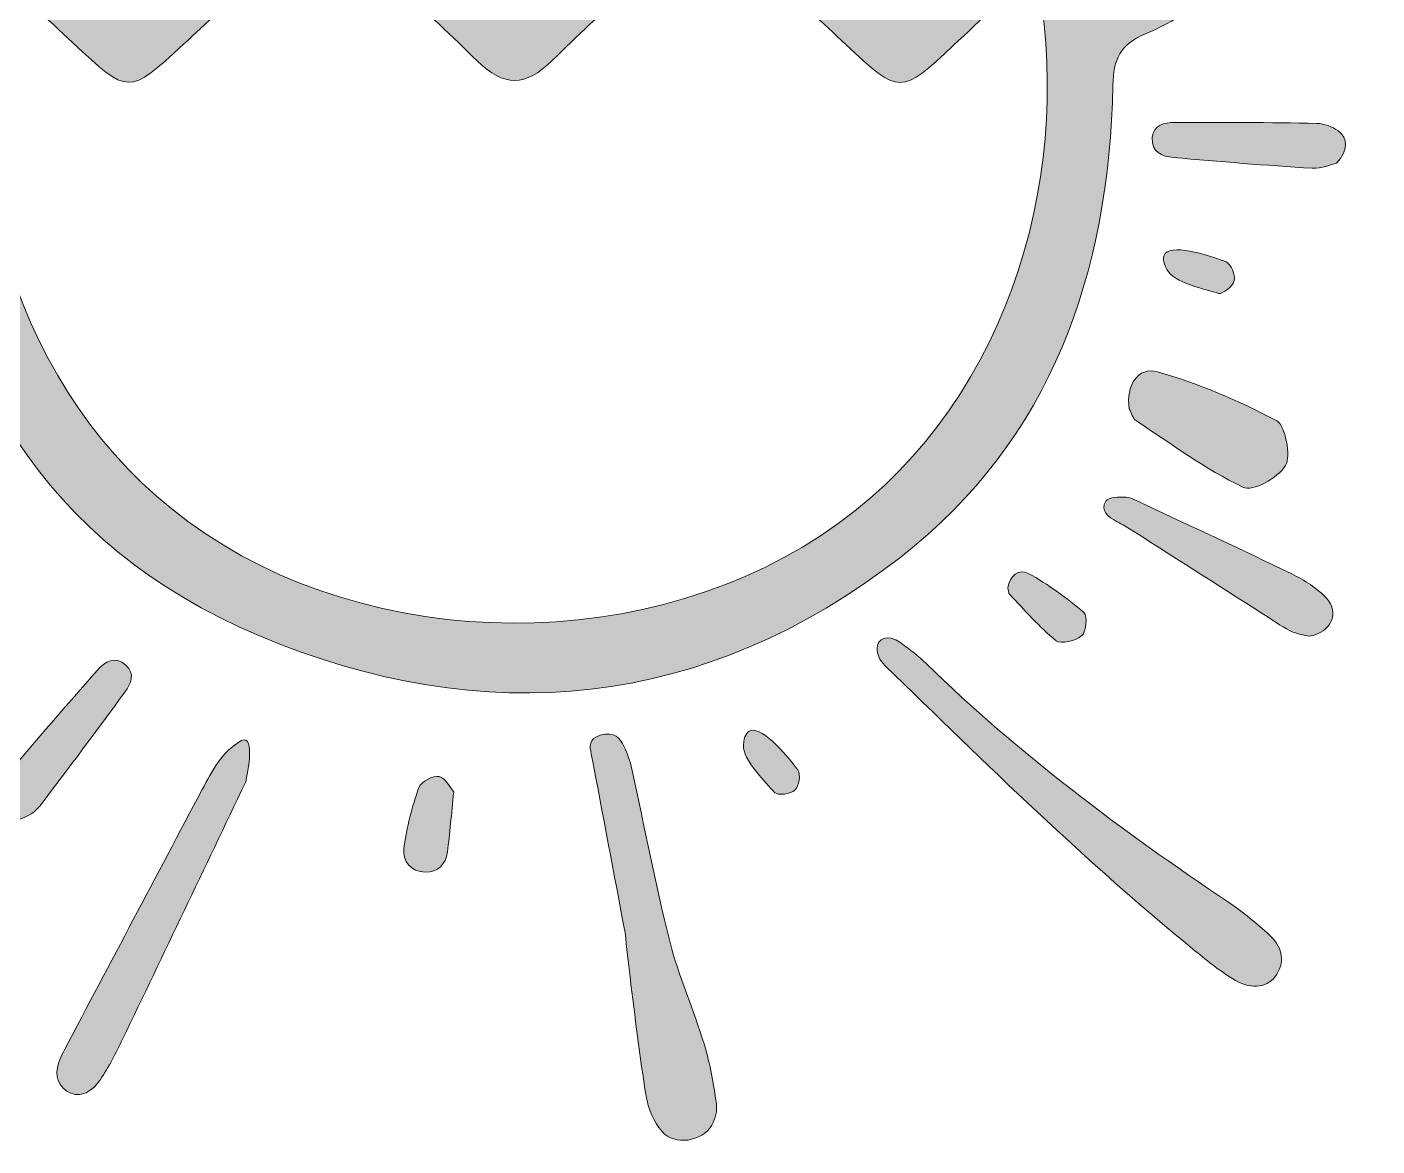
# Model space of a CAD drawing. Header units: inches. Extents: x 41 to 1039, y -967 to -115.
# Drawn here: x 550.3 to 1038.9, y -967.4 to -562.5 of the extents above; entities that cross this region are included whole.
import ezdxf

# ---------------------------------------------------------------- set-up
doc = ezdxf.new("R2010")
doc.units = ezdxf.units.IN
doc.header["$MEASUREMENT"] = 0
doc.layers.add('Layer 1', color=7, linetype='Continuous')

# ---------------------------------------------------------------- blocks, each defined once
blk = doc.blocks.new('block 4')
at = {"layer": 'Layer 1', "true_color": 0xefdd03}
h = blk.add_hatch(color=40, dxfattribs=at)
h.dxf.hatch_style = 2
edge = h.paths.add_edge_path()
edge.add_spline(control_points=[(414.6, -416.84), (415.69, -412.94), (416.68, -409.01), (417.91, -405.15), (425.72, -380.46), (448.28, -370.43), (471.89, -381.56), (494.75, -392.34), (517.38, -403.61), (540.78, -414.99), (543.54, -399.42), (545.07, -384.84), (548.79, -370.84), (562.19, -320.45), (592.62, -283.05), (637.67, -257.25), (641.25, -255.2), (646.59, -253.82), (647.97, -250.72), (655.93, -232.93), (671.14, -233.81), (686.72, -233.76), (723.25, -233.64), (759.85, -232.4), (794.51, -247.18), (864.27, -276.91), (901.84, -330.32), (910.59, -404.94), (910.75, -406.31), (910.73, -407.71), (910.91, -409.08), (911.09, -410.44), (911.43, -411.77), (912.08, -415.08), (929, -406.97), (945.37, -399.13), (961.73, -391.27), (970.04, -387.27), (978.08, -382.58), (986.68, -379.34), (1006.11, -372.02), (1025.22, -380.63), (1033.46, -400.03), (1035.75, -405.44), (1037.13, -411.23), (1038.92, -416.84), (1038.92, -425.17), (1038.92, -433.49), (1038.92, -441.82), (1032.77, -470.87), (1023.43, -498.59), (1005.41, -522.76), (991.94, -540.82), (975.93, -556.17), (955.1, -565.02), (945.77, -568.98), (943.57, -574.16), (943.36, -583.6), (941.89, -651.26), (921.36, -711.71), (866.53, -754.3), (795.58, -809.41), (716.02, -817.27), (634.18, -782.68), (556.52, -749.86), (518.9, -686.26), (511.83, -604.25), (509.96, -582.5), (506.17, -568.53), (484.38, -556.17), (445.13, -533.92), (426.1, -494.73), (417.16, -450.98), (416.52, -447.88), (415.46, -444.87), (414.6, -441.82), (414.6, -433.49), (414.6, -425.17), (414.6, -416.84)], knot_values=[0, 0, 0, 0, 1, 1, 1, 2, 2, 2, 3, 3, 3, 4, 4, 4, 5, 5, 5, 6, 6, 6, 7, 7, 7, 8, 8, 8, 9, 9, 9, 10, 10, 10, 11, 11, 11, 12, 12, 12, 13, 13, 13, 14, 14, 14, 15, 15, 15, 16, 16, 16, 17, 17, 17, 18, 18, 18, 19, 19, 19, 20, 20, 20, 21, 21, 21, 22, 22, 22, 23, 23, 23, 24, 24, 24, 25, 25, 25, 26, 26, 26, 26], degree=3, periodic=1)
edge = h.paths.add_edge_path()
edge.add_spline(control_points=[(538.26, -541.7), (523.76, -611.57), (545.7, -695.07), (608.47, -741.37), (674.64, -790.16), (777.25, -790.57), (843.91, -742.22), (908.17, -695.61), (929.63, -611.66), (915.39, -541.6), (905.19, -551.04), (895.36, -559.99), (885.7, -569.12), (866.61, -587.17), (866.3, -587.19), (846.7, -568.91), (830.16, -553.49), (813.58, -538.12), (796.54, -522.27), (777.35, -540.09), (758.43, -556.99), (740.33, -574.73), (730.67, -584.2), (723, -584.31), (713.31, -574.83), (695.17, -557.08), (676.25, -540.13), (657.05, -522.29), (640.07, -538.05), (623.5, -553.44), (606.92, -568.81), (587.07, -587.23), (587.09, -587.21), (566.91, -568.25), (557.56, -559.46), (548.09, -550.81), (538.26, -541.7)], knot_values=[0, 0, 0, 0, 1, 1, 1, 2, 2, 2, 3, 3, 3, 4, 4, 4, 5, 5, 5, 6, 6, 6, 7, 7, 7, 8, 8, 8, 9, 9, 9, 10, 10, 10, 11, 11, 11, 12, 12, 12, 12], degree=3, periodic=1)
edge = h.paths.add_edge_path()
edge.add_spline(control_points=[(588.24, -553.23), (606.83, -535.97), (625.71, -518.99), (643.91, -501.31), (653.72, -491.77), (661.43, -492.57), (670.94, -501.91), (688.96, -519.61), (707.84, -536.45), (726.77, -554.03), (745.91, -536.27), (764.17, -519.34), (782.41, -502.37), (794.66, -490.99), (798.04, -490.9), (810.16, -502.08), (828.73, -519.2), (847.25, -536.37), (865.35, -553.11), (882.06, -543.74), (887.82, -531.22), (886.93, -512.84), (885.3, -479.2), (886.52, -445.42), (886.33, -411.69), (886.16, -380.73), (876.34, -352.71), (858.75, -327.53), (812.85, -261.86), (746.43, -251.89), (672.2, -260.09), (678.24, -277.02), (688.61, -288.88), (705.61, -294.36), (713.08, -296.77), (718.49, -301.01), (716.17, -309.29), (713.68, -318.15), (706.37, -319.77), (698.36, -317.11), (693.16, -315.38), (688.08, -313.02), (683.33, -310.28), (669.84, -302.49), (660.7, -290.29), (651.5, -276.61), (602.07, -305.82), (571.34, -346.84), (567.68, -404.34), (565.4, -440.23), (568.22, -476.43), (566.59, -512.39), (565.76, -530.67), (570.91, -543.53), (588.24, -553.23)], knot_values=[0, 0, 0, 0, 1, 1, 1, 2, 2, 2, 3, 3, 3, 4, 4, 4, 5, 5, 5, 6, 6, 6, 7, 7, 7, 8, 8, 8, 9, 9, 9, 10, 10, 10, 11, 11, 11, 12, 12, 12, 13, 13, 13, 14, 14, 14, 15, 15, 15, 16, 16, 16, 17, 17, 17, 18, 18, 18, 18], degree=3, periodic=1)
edge = h.paths.add_edge_path()
edge.add_spline(control_points=[(542.5, -509.41), (542.5, -489.99), (542.05, -471.22), (542.71, -452.49), (542.99, -444.56), (539.64, -441.13), (533.08, -438.05), (510.12, -427.27), (487.45, -415.88), (464.59, -404.87), (449.24, -397.49), (441.7, -401.77), (439.48, -419.08), (437.13, -437.46), (441.21, -454.97), (447.84, -471.86), (460.12, -503.14), (478.51, -529.31), (511.24, -544.97), (512.4, -536.84), (513.48, -530.09), (514.32, -523.3), (516.84, -502.84), (523.07, -499.43), (542.5, -509.41)], knot_values=[0, 0, 0, 0, 1, 1, 1, 2, 2, 2, 3, 3, 3, 4, 4, 4, 5, 5, 5, 6, 6, 6, 7, 7, 7, 8, 8, 8, 8], degree=3, periodic=1)
edge = h.paths.add_edge_path()
edge.add_spline(control_points=[(942.32, -544.25), (944.95, -543.27), (946.7, -542.8), (948.27, -541.99), (951.13, -540.52), (954.11, -539.13), (956.67, -537.21), (993.31, -509.73), (1012.18, -472.8), (1014.5, -427.3), (1014.76, -422.34), (1013.87, -417.11), (1012.47, -412.31), (1009.46, -401.94), (1002.83, -397.97), (992.46, -403.01), (967.58, -415.09), (942.74, -427.27), (917.86, -439.37), (913.98, -441.25), (910.89, -443.19), (910.95, -448.44), (911.18, -468.56), (911.05, -488.67), (911.05, -509.48), (930.81, -499.31), (936.66, -502.53), (939.22, -523.33), (940.05, -530.09), (941.21, -536.8), (942.32, -544.25)], knot_values=[0, 0, 0, 0, 1, 1, 1, 2, 2, 2, 3, 3, 3, 4, 4, 4, 5, 5, 5, 6, 6, 6, 7, 7, 7, 8, 8, 8, 9, 9, 9, 10, 10, 10, 10], degree=3, periodic=1)
at = {"layer": 'Layer 1', "lineweight": 0}
for points, knots in [([(414.6, -416.84), (415.69, -412.94), (416.68, -409.01), (417.91, -405.15), (425.72, -380.46), (448.28, -370.43), (471.89, -381.56), (494.75, -392.34), (517.38, -403.61), (540.78, -414.99), (543.54, -399.42), (545.07, -384.84), (548.79, -370.84), (562.19, -320.45), (592.62, -283.05), (637.67, -257.25), (641.25, -255.2), (646.59, -253.82), (647.97, -250.72), (655.93, -232.93), (671.14, -233.81), (686.72, -233.76), (723.25, -233.64), (759.85, -232.4), (794.51, -247.18), (864.27, -276.91), (901.84, -330.32), (910.59, -404.94), (910.75, -406.31), (910.73, -407.71), (910.91, -409.08), (911.09, -410.44), (911.43, -411.77), (912.08, -415.08), (929, -406.97), (945.37, -399.13), (961.73, -391.27), (970.04, -387.27), (978.08, -382.58), (986.68, -379.34), (1006.11, -372.02), (1025.22, -380.63), (1033.46, -400.03), (1035.75, -405.44), (1037.13, -411.23), (1038.92, -416.84), (1038.92, -425.17), (1038.92, -433.49), (1038.92, -441.82), (1032.77, -470.87), (1023.43, -498.59), (1005.41, -522.76), (991.94, -540.82), (975.93, -556.17), (955.1, -565.02), (945.77, -568.98), (943.57, -574.16), (943.36, -583.6), (941.89, -651.26), (921.36, -711.71), (866.53, -754.3), (795.58, -809.41), (716.02, -817.27), (634.18, -782.68), (556.52, -749.86), (518.9, -686.26), (511.83, -604.25), (509.96, -582.5), (506.17, -568.53), (484.38, -556.17), (445.13, -533.92), (426.1, -494.73), (417.16, -450.98), (416.52, -447.88), (415.46, -444.87), (414.6, -441.82), (414.6, -433.49), (414.6, -425.17), (414.6, -416.84)], [0, 0, 0, 0, 1, 1, 1, 2, 2, 2, 3, 3, 3, 4, 4, 4, 5, 5, 5, 6, 6, 6, 7, 7, 7, 8, 8, 8, 9, 9, 9, 10, 10, 10, 11, 11, 11, 12, 12, 12, 13, 13, 13, 14, 14, 14, 15, 15, 15, 16, 16, 16, 17, 17, 17, 18, 18, 18, 19, 19, 19, 20, 20, 20, 21, 21, 21, 22, 22, 22, 23, 23, 23, 24, 24, 24, 25, 25, 25, 26, 26, 26, 26]), ([(538.26, -541.7), (523.76, -611.57), (545.7, -695.07), (608.47, -741.37), (674.64, -790.16), (777.25, -790.57), (843.91, -742.22), (908.17, -695.61), (929.63, -611.66), (915.39, -541.6), (905.19, -551.04), (895.36, -559.99), (885.7, -569.12), (866.61, -587.17), (866.3, -587.19), (846.7, -568.91), (830.16, -553.49), (813.58, -538.12), (796.54, -522.27), (777.35, -540.09), (758.43, -556.99), (740.33, -574.73), (730.67, -584.2), (723, -584.31), (713.31, -574.83), (695.17, -557.08), (676.25, -540.13), (657.05, -522.29), (640.07, -538.05), (623.5, -553.44), (606.92, -568.81), (587.07, -587.23), (587.09, -587.21), (566.91, -568.25), (557.56, -559.46), (548.09, -550.81), (538.26, -541.7)], [0, 0, 0, 0, 1, 1, 1, 2, 2, 2, 3, 3, 3, 4, 4, 4, 5, 5, 5, 6, 6, 6, 7, 7, 7, 8, 8, 8, 9, 9, 9, 10, 10, 10, 11, 11, 11, 12, 12, 12, 12])]:
    blk.add_open_spline(points, degree=3, knots=knots, dxfattribs=at)
blk = doc.blocks.new('block 7')
at = {"layer": 'Layer 1', "true_color": 0x035293}
h = blk.add_hatch(color=154, dxfattribs=at)
h.dxf.hatch_style = 2
edge = h.paths.add_edge_path()
edge.add_spline(control_points=[(1024.24, -611.82), (1022.28, -612.26), (1018.82, -613.85), (1015.47, -613.65), (998.72, -612.63), (982, -611.22), (965.29, -609.77), (961.07, -609.4), (957.1, -607.84), (957.6, -602.55), (958.03, -597.92), (962.08, -597.09), (965.67, -597.07), (982.84, -596.99), (1000.02, -597.08), (1017.18, -597.41), (1019.8, -597.46), (1022.72, -598.63), (1024.92, -600.13), (1028.58, -602.63), (1028.58, -607.41), (1024.24, -611.82)], knot_values=[0, 0, 0, 0, 1, 1, 1, 2, 2, 2, 3, 3, 3, 4, 4, 4, 5, 5, 5, 6, 6, 6, 7, 7, 7, 7], degree=3, periodic=1)
h = blk.add_hatch(color=154, dxfattribs=at)
h.dxf.hatch_style = 2
edge = h.paths.add_edge_path()
edge.add_spline(control_points=[(962.26, -644.52), (965.46, -640.73), (980.08, -645.89), (984.35, -647.54), (986.06, -648.2), (987.77, -652.31), (987.27, -654.28), (986.77, -656.28), (983.02, -659.34), (981.61, -658.92), (976.97, -657.54), (965.3, -655.06), (962.84, -650.3), (961.36, -647.44), (961.34, -645.61), (962.26, -644.52)], knot_values=[0, 0, 0, 0, 1, 1, 1, 2, 2, 2, 3, 3, 3, 4, 4, 4, 5, 5, 5, 5], degree=3, periodic=1)
h = blk.add_hatch(color=154, dxfattribs=at)
h.dxf.hatch_style = 2
edge = h.paths.add_edge_path()
edge.add_spline(control_points=[(949.23, -700.69), (947.98, -692.19), (952.42, -685.34), (959.47, -687.3), (974.26, -691.41), (988.79, -697.76), (1002.65, -705.02), (1005.63, -706.58), (1007.94, -717.92), (1005.83, -721.22), (1002.92, -725.79), (994.08, -730.81), (990.33, -729.01), (976.85, -722.52), (964.41, -713.3), (951.66, -704.95), (950.56, -704.22), (950.11, -702.3), (949.23, -700.69)], knot_values=[0, 0, 0, 0, 1, 1, 1, 2, 2, 2, 3, 3, 3, 4, 4, 4, 5, 5, 5, 6, 6, 6, 6], degree=3, periodic=1)
h = blk.add_hatch(color=154, dxfattribs=at)
h.dxf.hatch_style = 2
edge = h.paths.add_edge_path()
edge.add_spline(control_points=[(1014.32, -782.97), (1012.81, -782.56), (1009.96, -782.24), (1007.55, -781.03), (1003.99, -779.25), (1000.74, -776.85), (997.37, -774.7), (980.85, -764.17), (964.35, -753.62), (947.82, -743.1), (946.81, -742.46), (945.67, -742.03), (944.64, -741.42), (941.77, -739.75), (938.47, -737.64), (940.82, -734.09), (941.81, -732.61), (945.68, -732.49), (948.17, -732.7), (950.45, -732.89), (952.67, -734.28), (954.84, -735.3), (972.6, -743.62), (990.43, -751.83), (1008.05, -760.43), (1012.64, -762.67), (1017.28, -765.56), (1020.71, -769.26), (1025.48, -774.4), (1022.36, -781.69), (1014.32, -782.97)], knot_values=[0, 0, 0, 0, 1, 1, 1, 2, 2, 2, 3, 3, 3, 4, 4, 4, 5, 5, 5, 6, 6, 6, 7, 7, 7, 8, 8, 8, 9, 9, 9, 10, 10, 10, 10], degree=3, periodic=1)
h = blk.add_hatch(color=154, dxfattribs=at)
h.dxf.hatch_style = 2
edge = h.paths.add_edge_path()
edge.add_spline(control_points=[(905.35, -765.48), (905.94, -761.16), (909.3, -758.38), (912.72, -760.24), (919.91, -764.14), (926.62, -769.09), (932.85, -774.41), (934.19, -775.56), (933.73, -781.39), (932.14, -782.74), (929.93, -784.6), (924.53, -785.93), (922.82, -784.57), (916.68, -779.68), (911.49, -773.58), (906, -767.87), (905.53, -767.38), (905.58, -766.38), (905.35, -765.48)], knot_values=[0, 0, 0, 0, 1, 1, 1, 2, 2, 2, 3, 3, 3, 4, 4, 4, 5, 5, 5, 6, 6, 6, 6], degree=3, periodic=1)
h = blk.add_hatch(color=154, dxfattribs=at)
h.dxf.hatch_style = 2
edge = h.paths.add_edge_path()
edge.add_spline(control_points=[(857.99, -787.41), (858.11, -783.89), (861.5, -781.78), (866.57, -785.39), (869.82, -787.7), (873.01, -790.19), (875.87, -792.97), (909.28, -825.54), (946.5, -853.26), (985.15, -879.2), (990.45, -882.75), (995.42, -886.88), (1000.12, -891.2), (1004.29, -895.04), (1005.86, -899.97), (1002.62, -905.27), (999.75, -909.95), (993.81, -911.08), (987.66, -907.48), (982.52, -904.46), (977.8, -900.64), (973.15, -896.85), (933.66, -864.7), (897.36, -829.08), (860.9, -793.63), (858.81, -791.6), (857.93, -789.3), (857.99, -787.41)], knot_values=[0, 0, 0, 0, 1, 1, 1, 2, 2, 2, 3, 3, 3, 4, 4, 4, 5, 5, 5, 6, 6, 6, 7, 7, 7, 8, 8, 8, 9, 9, 9, 9], degree=3, periodic=1)
h = blk.add_hatch(color=154, dxfattribs=at)
h.dxf.hatch_style = 2
edge = h.paths.add_edge_path()
edge.add_spline(control_points=[(539.14, -841.56), (539.95, -839.72), (540.72, -835.99), (542.87, -833.41), (553.62, -820.53), (564.68, -807.91), (575.76, -795.32), (578.56, -792.14), (582.17, -789.86), (586.14, -793.4), (589.61, -796.5), (587.87, -800.25), (585.76, -803.15), (575.64, -817.02), (565.38, -830.8), (554.93, -844.42), (553.33, -846.5), (550.66, -848.16), (548.15, -849.04), (543.97, -850.5), (540.11, -847.67), (539.14, -841.56)], knot_values=[0, 0, 0, 0, 1, 1, 1, 2, 2, 2, 3, 3, 3, 4, 4, 4, 5, 5, 5, 6, 6, 6, 7, 7, 7, 7], degree=3, periodic=1)
h = blk.add_hatch(color=154, dxfattribs=at)
h.dxf.hatch_style = 2
edge = h.paths.add_edge_path()
edge.add_spline(control_points=[(812.17, -817.13), (816.89, -815.6), (826.58, -827.7), (829.34, -831.35), (830.44, -832.82), (829.73, -837.2), (828.27, -838.61), (826.79, -840.05), (821.99, -840.67), (821.01, -839.57), (817.79, -835.94), (809.19, -827.68), (809.61, -822.34), (809.86, -819.13), (810.81, -817.57), (812.17, -817.13)], knot_values=[0, 0, 0, 0, 1, 1, 1, 2, 2, 2, 3, 3, 3, 4, 4, 4, 5, 5, 5, 5], degree=3, periodic=1)
h = blk.add_hatch(color=154, dxfattribs=at)
h.dxf.hatch_style = 2
edge = h.paths.add_edge_path()
edge.add_spline(control_points=[(627.92, -820.72), (633.38, -817.96), (629.69, -835.24), (629.37, -835.9), (614.59, -866.86), (599.8, -897.81), (584.92, -928.72), (582.5, -933.74), (579.96, -938.77), (576.87, -943.39), (573.32, -948.71), (568.5, -950.15), (564.78, -947.53), (560.43, -944.47), (560.46, -940.27), (562.38, -935.81), (562.85, -934.71), (563.34, -933.62), (563.9, -932.56), (580.49, -901.18), (597.08, -869.8), (613.73, -838.46), (617.37, -831.61), (620.8, -824.78), (627.72, -820.83), (627.79, -820.79), (627.86, -820.76), (627.92, -820.72)], knot_values=[0, 0, 0, 0, 1, 1, 1, 2, 2, 2, 3, 3, 3, 4, 4, 4, 5, 5, 5, 6, 6, 6, 7, 7, 7, 8, 8, 8, 9, 9, 9, 9], degree=3, periodic=1)
h = blk.add_hatch(color=154, dxfattribs=at)
h.dxf.hatch_style = 2
edge = h.paths.add_edge_path()
edge.add_spline(control_points=[(766.77, -890.11), (762.77, -868.92), (758.7, -847.22), (754.53, -825.54), (754, -822.82), (753.43, -820.08), (757.82, -818.78), (762.94, -817.25), (765.04, -819.95), (766.35, -822.75), (767.61, -825.43), (768.6, -828.22), (769.22, -831.05), (773.8, -851.79), (777.71, -872.65), (782.94, -893.27), (786.15, -905.95), (791.63, -918.21), (795.48, -930.78), (797.62, -937.74), (798.78, -944.93), (799.83, -952.09), (800.19, -954.56), (799.51, -957.42), (798.17, -959.81), (794.77, -965.89), (784.63, -967.39), (780.16, -962.16), (777.01, -958.48), (775.16, -953.82), (774.42, -949.36), (772.05, -935.03), (770.43, -920.6), (768.58, -906.21), (767.91, -901.03), (767.4, -895.83), (766.77, -890.11)], knot_values=[0, 0, 0, 0, 1, 1, 1, 2, 2, 2, 3, 3, 3, 4, 4, 4, 5, 5, 5, 6, 6, 6, 7, 7, 7, 8, 8, 8, 9, 9, 9, 10, 10, 10, 11, 11, 11, 12, 12, 12, 12], degree=3, periodic=1)
h = blk.add_hatch(color=154, dxfattribs=at)
h.dxf.hatch_style = 2
edge = h.paths.add_edge_path()
edge.add_spline(control_points=[(704.77, -839.22), (703.91, -847.56), (703.38, -854.32), (702.48, -861.02), (701.87, -865.49), (699.01, -868.51), (694.45, -868.34), (689.24, -868.15), (686.07, -864.41), (686.75, -859.55), (687.79, -852.13), (689.66, -844.72), (692.18, -837.66), (692.91, -835.59), (697.28, -833.32), (699.52, -833.72), (701.78, -834.13), (703.46, -837.74), (704.77, -839.22)], knot_values=[0, 0, 0, 0, 1, 1, 1, 2, 2, 2, 3, 3, 3, 4, 4, 4, 5, 5, 5, 6, 6, 6, 6], degree=3, periodic=1)
at = {"layer": 'Layer 1', "lineweight": 0}
for points, knots in [([(1024.24, -611.82), (1022.28, -612.26), (1018.82, -613.85), (1015.47, -613.65), (998.72, -612.63), (982, -611.22), (965.29, -609.77), (961.07, -609.4), (957.1, -607.84), (957.6, -602.55), (958.03, -597.92), (962.08, -597.09), (965.67, -597.07), (982.84, -596.99), (1000.02, -597.08), (1017.18, -597.41), (1019.8, -597.46), (1022.72, -598.63), (1024.92, -600.13), (1028.58, -602.63), (1028.58, -607.41), (1024.24, -611.82)], [0, 0, 0, 0, 1, 1, 1, 2, 2, 2, 3, 3, 3, 4, 4, 4, 5, 5, 5, 6, 6, 6, 7, 7, 7, 7]), ([(962.26, -644.52), (965.46, -640.73), (980.08, -645.89), (984.35, -647.54), (986.06, -648.2), (987.77, -652.31), (987.27, -654.28), (986.77, -656.28), (983.02, -659.34), (981.61, -658.92), (976.97, -657.54), (965.3, -655.06), (962.84, -650.3), (961.36, -647.44), (961.34, -645.61), (962.26, -644.52)], [0, 0, 0, 0, 1, 1, 1, 2, 2, 2, 3, 3, 3, 4, 4, 4, 5, 5, 5, 5]), ([(949.23, -700.69), (947.98, -692.19), (952.42, -685.34), (959.47, -687.3), (974.26, -691.41), (988.79, -697.76), (1002.65, -705.02), (1005.63, -706.58), (1007.94, -717.92), (1005.83, -721.22), (1002.92, -725.79), (994.08, -730.81), (990.33, -729.01), (976.85, -722.52), (964.41, -713.3), (951.66, -704.95), (950.56, -704.22), (950.11, -702.3), (949.23, -700.69)], [0, 0, 0, 0, 1, 1, 1, 2, 2, 2, 3, 3, 3, 4, 4, 4, 5, 5, 5, 6, 6, 6, 6]), ([(1014.32, -782.97), (1012.81, -782.56), (1009.96, -782.24), (1007.55, -781.03), (1003.99, -779.25), (1000.74, -776.85), (997.37, -774.7), (980.85, -764.17), (964.35, -753.62), (947.82, -743.1), (946.81, -742.46), (945.67, -742.03), (944.64, -741.42), (941.77, -739.75), (938.47, -737.64), (940.82, -734.09), (941.81, -732.61), (945.68, -732.49), (948.17, -732.7), (950.45, -732.89), (952.67, -734.28), (954.84, -735.3), (972.6, -743.62), (990.43, -751.83), (1008.05, -760.43), (1012.64, -762.67), (1017.28, -765.56), (1020.71, -769.26), (1025.48, -774.4), (1022.36, -781.69), (1014.32, -782.97)], [0, 0, 0, 0, 1, 1, 1, 2, 2, 2, 3, 3, 3, 4, 4, 4, 5, 5, 5, 6, 6, 6, 7, 7, 7, 8, 8, 8, 9, 9, 9, 10, 10, 10, 10]), ([(905.35, -765.48), (905.94, -761.16), (909.3, -758.38), (912.72, -760.24), (919.91, -764.14), (926.62, -769.09), (932.85, -774.41), (934.19, -775.56), (933.73, -781.39), (932.14, -782.74), (929.93, -784.6), (924.53, -785.93), (922.82, -784.57), (916.68, -779.68), (911.49, -773.58), (906, -767.87), (905.53, -767.38), (905.58, -766.38), (905.35, -765.48)], [0, 0, 0, 0, 1, 1, 1, 2, 2, 2, 3, 3, 3, 4, 4, 4, 5, 5, 5, 6, 6, 6, 6]), ([(857.99, -787.41), (858.11, -783.89), (861.5, -781.78), (866.57, -785.39), (869.82, -787.7), (873.01, -790.19), (875.87, -792.97), (909.28, -825.54), (946.5, -853.26), (985.15, -879.2), (990.45, -882.75), (995.42, -886.88), (1000.12, -891.2), (1004.29, -895.04), (1005.86, -899.97), (1002.62, -905.27), (999.75, -909.95), (993.81, -911.08), (987.66, -907.48), (982.52, -904.46), (977.8, -900.64), (973.15, -896.85), (933.66, -864.7), (897.36, -829.08), (860.9, -793.63), (858.81, -791.6), (857.93, -789.3), (857.99, -787.41)], [0, 0, 0, 0, 1, 1, 1, 2, 2, 2, 3, 3, 3, 4, 4, 4, 5, 5, 5, 6, 6, 6, 7, 7, 7, 8, 8, 8, 9, 9, 9, 9]), ([(539.14, -841.56), (539.95, -839.72), (540.72, -835.99), (542.87, -833.41), (553.62, -820.53), (564.68, -807.91), (575.76, -795.32), (578.56, -792.14), (582.17, -789.86), (586.14, -793.4), (589.61, -796.5), (587.87, -800.25), (585.76, -803.15), (575.64, -817.02), (565.38, -830.8), (554.93, -844.42), (553.33, -846.5), (550.66, -848.16), (548.15, -849.04), (543.97, -850.5), (540.11, -847.67), (539.14, -841.56)], [0, 0, 0, 0, 1, 1, 1, 2, 2, 2, 3, 3, 3, 4, 4, 4, 5, 5, 5, 6, 6, 6, 7, 7, 7, 7]), ([(812.17, -817.13), (816.89, -815.6), (826.58, -827.7), (829.34, -831.35), (830.44, -832.82), (829.73, -837.2), (828.27, -838.61), (826.79, -840.05), (821.99, -840.67), (821.01, -839.57), (817.79, -835.94), (809.19, -827.68), (809.61, -822.34), (809.86, -819.13), (810.81, -817.57), (812.17, -817.13)], [0, 0, 0, 0, 1, 1, 1, 2, 2, 2, 3, 3, 3, 4, 4, 4, 5, 5, 5, 5]), ([(627.92, -820.72), (633.38, -817.96), (629.69, -835.24), (629.37, -835.9), (614.59, -866.86), (599.8, -897.81), (584.92, -928.72), (582.5, -933.74), (579.96, -938.77), (576.87, -943.39), (573.32, -948.71), (568.5, -950.15), (564.78, -947.53), (560.43, -944.47), (560.46, -940.27), (562.38, -935.81), (562.85, -934.71), (563.34, -933.62), (563.9, -932.56), (580.49, -901.18), (597.08, -869.8), (613.73, -838.46), (617.37, -831.61), (620.8, -824.78), (627.72, -820.83), (627.79, -820.79), (627.86, -820.76), (627.92, -820.72)], [0, 0, 0, 0, 1, 1, 1, 2, 2, 2, 3, 3, 3, 4, 4, 4, 5, 5, 5, 6, 6, 6, 7, 7, 7, 8, 8, 8, 9, 9, 9, 9]), ([(766.77, -890.11), (762.77, -868.92), (758.7, -847.22), (754.53, -825.54), (754, -822.82), (753.43, -820.08), (757.82, -818.78), (762.94, -817.25), (765.04, -819.95), (766.35, -822.75), (767.61, -825.43), (768.6, -828.22), (769.22, -831.05), (773.8, -851.79), (777.71, -872.65), (782.94, -893.27), (786.15, -905.95), (791.63, -918.21), (795.48, -930.78), (797.62, -937.74), (798.78, -944.93), (799.83, -952.09), (800.19, -954.56), (799.51, -957.42), (798.17, -959.81), (794.77, -965.89), (784.63, -967.39), (780.16, -962.16), (777.01, -958.48), (775.16, -953.82), (774.42, -949.36), (772.05, -935.03), (770.43, -920.6), (768.58, -906.21), (767.91, -901.03), (767.4, -895.83), (766.77, -890.11)], [0, 0, 0, 0, 1, 1, 1, 2, 2, 2, 3, 3, 3, 4, 4, 4, 5, 5, 5, 6, 6, 6, 7, 7, 7, 8, 8, 8, 9, 9, 9, 10, 10, 10, 11, 11, 11, 12, 12, 12, 12]), ([(704.77, -839.22), (703.91, -847.56), (703.38, -854.32), (702.48, -861.02), (701.87, -865.49), (699.01, -868.51), (694.45, -868.34), (689.24, -868.15), (686.07, -864.41), (686.75, -859.55), (687.79, -852.13), (689.66, -844.72), (692.18, -837.66), (692.91, -835.59), (697.28, -833.32), (699.52, -833.72), (701.78, -834.13), (703.46, -837.74), (704.77, -839.22)], [0, 0, 0, 0, 1, 1, 1, 2, 2, 2, 3, 3, 3, 4, 4, 4, 5, 5, 5, 6, 6, 6, 6])]:
    blk.add_open_spline(points, degree=3, knots=knots, dxfattribs=at)
blk = doc.blocks.new('block 2')
at = {"layer": 'Layer 1'}
for name in ['block 4', 'block 7']:
    blk.add_blockref(name, (0, 0), dxfattribs=at)

msp = doc.modelspace()

# ---------------------------------------------------------------- block references
at = {"layer": 'Layer 1'}
msp.add_blockref('block 2', (0, 0), dxfattribs=at)

doc.saveas('drawing.dxf')
